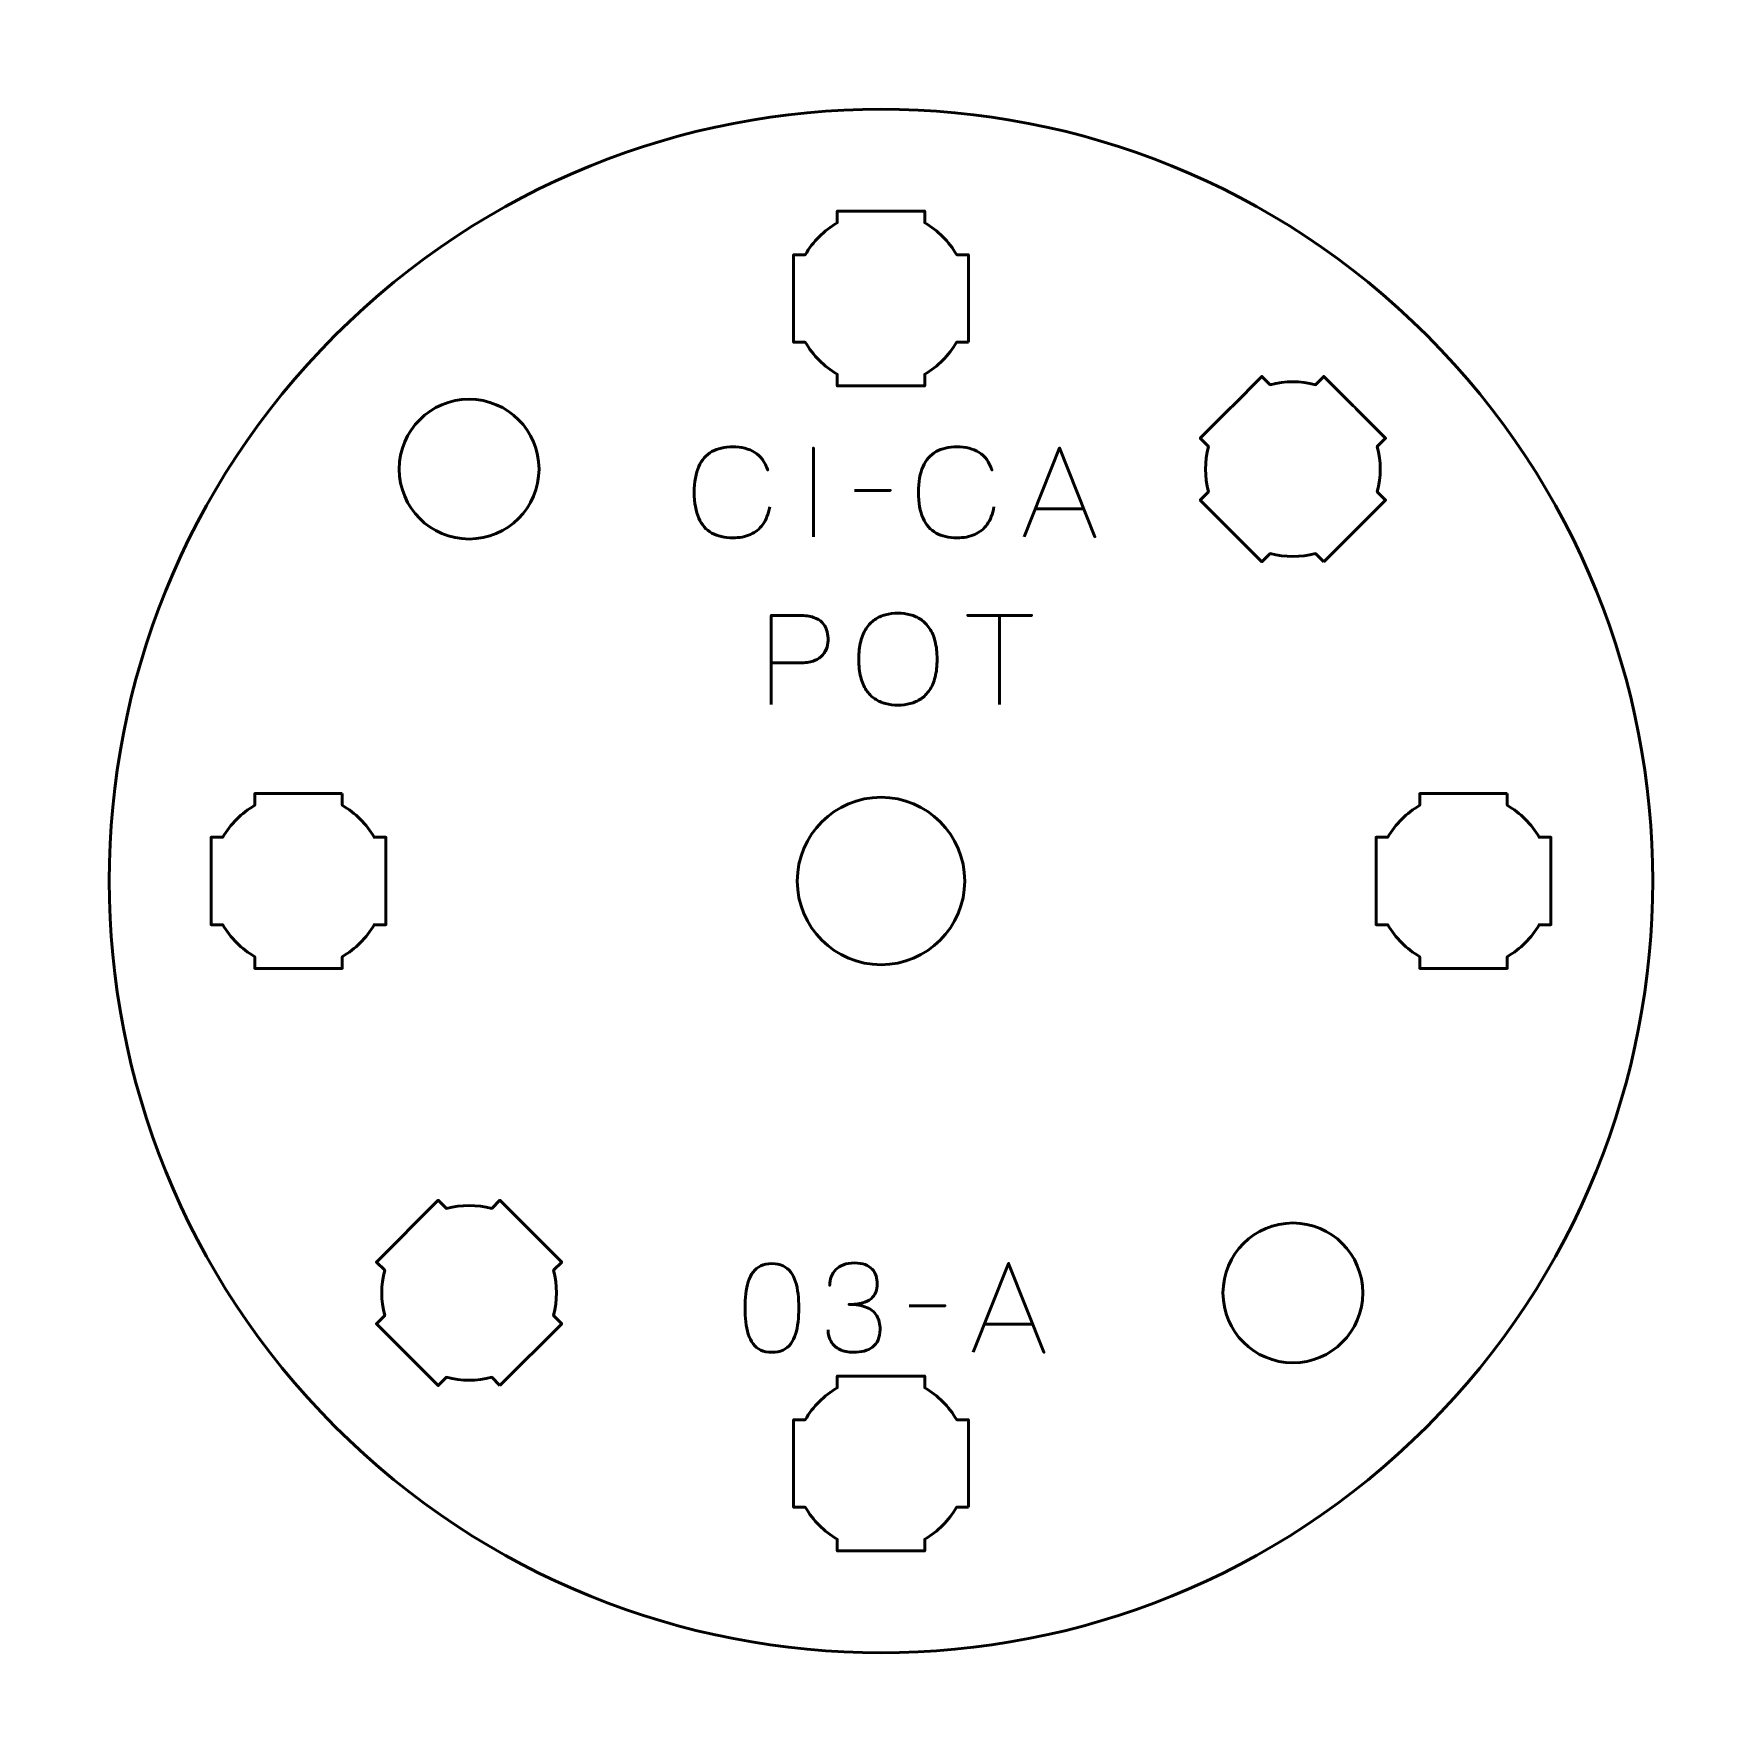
# Model space of a CAD drawing. Header units: centimetres. Extents: x -20.2 to 16.4, y -19.5 to -10.2.
# Drawn here: x 4.59 to 10.41, y -17.76 to -11.94 of the extents above; entities that cross this region are included whole.
import ezdxf

# ---------------------------------------------------------------- set-up
doc = ezdxf.new("R2010")
doc.units = ezdxf.units.CM
doc.header["$MEASUREMENT"] = 0
doc.layers.add('Layer 1', color=7, linetype='Continuous')

msp = doc.modelspace()

# ---------------------------------------------------------------- linework, layer by layer
at = {"layer": 'Layer 1', "lineweight": 53}
for points, knots in [([(5.62615, -16.72382), (4.59145, -15.68912), (4.59145, -14.01088), (5.62618, -12.97615), (5.62618, -12.97615), (6.66088, -11.94145), (8.33912, -11.94145), (9.37382, -12.97615), (9.37382, -12.97615), (10.40854, -14.01088), (10.40854, -15.68912), (9.37384, -16.72382), (9.37384, -16.72382), (8.33912, -17.75855), (6.66088, -17.75855), (5.62615, -16.72382)], [0, 0, 0, 0, 0.25, 0.25, 0.25, 0.25, 0.5, 0.5, 0.5, 0.5, 0.75, 0.75, 0.75, 0.75, 1, 1, 1, 1]), ([(7.79996, -13.00004), (7.79996, -13.00004), (7.75976, -13.00004), (7.75976, -13.00004), (7.75976, -13.00004), (7.73343, -13.04556), (7.69547, -13.08349), (7.64996, -13.10982), (7.64996, -13.10982), (7.64996, -13.10982), (7.64996, -13.15004), (7.64996, -13.15004), (7.64996, -13.15004), (7.64996, -13.15004), (7.34996, -13.15004), (7.34996, -13.15004), (7.34996, -13.15004), (7.34996, -13.15004), (7.34996, -13.10985), (7.34996, -13.10985), (7.34996, -13.10985), (7.30443, -13.08352), (7.26644, -13.04557), (7.24008, -13.00004), (7.24008, -13.00004), (7.24008, -13.00004), (7.19996, -13.00004), (7.19996, -13.00004), (7.19996, -13.00004), (7.19996, -13.00004), (7.19996, -12.85462), (7.19996, -12.85462), (7.19996, -12.85462), (7.19996, -12.85462), (7.1999, -12.84997), (7.1999, -12.84997), (7.1999, -12.84997), (7.1999, -12.84997), (7.19996, -12.84533), (7.19996, -12.84533), (7.19996, -12.84533), (7.19996, -12.84533), (7.19996, -12.70004), (7.19996, -12.70004), (7.19996, -12.70004), (7.19996, -12.70004), (7.24003, -12.70004), (7.24003, -12.70004), (7.24003, -12.70004), (7.26638, -12.65447), (7.30438, -12.61646), (7.34996, -12.5901), (7.34996, -12.5901), (7.34996, -12.5901), (7.34996, -12.55004), (7.34996, -12.55004), (7.34996, -12.55004), (7.34996, -12.55004), (7.49324, -12.55004), (7.49324, -12.55004), (7.49324, -12.55004), (7.49324, -12.55004), (7.49991, -12.54996), (7.49991, -12.54996), (7.49991, -12.54996), (7.49991, -12.54996), (7.50659, -12.55004), (7.50659, -12.55004), (7.50659, -12.55004), (7.50659, -12.55004), (7.64996, -12.55004), (7.64996, -12.55004), (7.64996, -12.55004), (7.64996, -12.55004), (7.64996, -12.59014), (7.64996, -12.59014), (7.64996, -12.59014), (7.6955, -12.6165), (7.73348, -12.65449), (7.75981, -12.70004), (7.75981, -12.70004), (7.75981, -12.70004), (7.79996, -12.70004), (7.79996, -12.70004), (7.79996, -12.70004), (7.79996, -12.70004), (7.79996, -13.00004), (7.79996, -13.00004)], [0, 0, 0, 0, 0.0454545, 0.0454545, 0.0454545, 0.0454545, 0.0909091, 0.0909091, 0.0909091, 0.0909091, 0.1363636, 0.1363636, 0.1363636, 0.1363636, 0.1818182, 0.1818182, 0.1818182, 0.1818182, 0.2272727, 0.2272727, 0.2272727, 0.2272727, 0.2727273, 0.2727273, 0.2727273, 0.2727273, 0.3181818, 0.3181818, 0.3181818, 0.3181818, 0.3636364, 0.3636364, 0.3636364, 0.3636364, 0.4090909, 0.4090909, 0.4090909, 0.4090909, 0.4545455, 0.4545455, 0.4545455, 0.4545455, 0.5, 0.5, 0.5, 0.5, 0.5454545, 0.5454545, 0.5454545, 0.5454545, 0.5909091, 0.5909091, 0.5909091, 0.5909091, 0.6363636, 0.6363636, 0.6363636, 0.6363636, 0.6818182, 0.6818182, 0.6818182, 0.6818182, 0.7272727, 0.7272727, 0.7272727, 0.7272727, 0.7727273, 0.7727273, 0.7727273, 0.7727273, 0.8181818, 0.8181818, 0.8181818, 0.8181818, 0.8636364, 0.8636364, 0.8636364, 0.8636364, 0.9090909, 0.9090909, 0.9090909, 0.9090909, 0.9545455, 0.9545455, 0.9545455, 0.9545455, 1, 1, 1, 1]), ([(9.02024, -13.75403), (9.02024, -13.75403), (8.99181, -13.7256), (8.99181, -13.7256), (8.99181, -13.7256), (8.94101, -13.73917), (8.88734, -13.73915), (8.83654, -13.72559), (8.83654, -13.72559), (8.83654, -13.72559), (8.80811, -13.75403), (8.80811, -13.75403), (8.80811, -13.75403), (8.80811, -13.75403), (8.59597, -13.54189), (8.59597, -13.54189), (8.59597, -13.54189), (8.59597, -13.54189), (8.62439, -13.51348), (8.62439, -13.51348), (8.62439, -13.51348), (8.61082, -13.46266), (8.61079, -13.40897), (8.62434, -13.35813), (8.62434, -13.35813), (8.62434, -13.35813), (8.59597, -13.32976), (8.59597, -13.32976), (8.59597, -13.32976), (8.59597, -13.32976), (8.6988, -13.22694), (8.6988, -13.22694), (8.6988, -13.22694), (8.6988, -13.22694), (8.70205, -13.2236), (8.70205, -13.2236), (8.70205, -13.2236), (8.70205, -13.2236), (8.70537, -13.22037), (8.70537, -13.22037), (8.70537, -13.22037), (8.70537, -13.22037), (8.80811, -13.11763), (8.80811, -13.11763), (8.80811, -13.11763), (8.80811, -13.11763), (8.83644, -13.14596), (8.83644, -13.14596), (8.83644, -13.14596), (8.88729, -13.13237), (8.94104, -13.13237), (8.99191, -13.14596), (8.99191, -13.14596), (8.99191, -13.14596), (9.02024, -13.11763), (9.02024, -13.11763), (9.02024, -13.11763), (9.02024, -13.11763), (9.12155, -13.21895), (9.12155, -13.21895), (9.12155, -13.21895), (9.12155, -13.21895), (9.12632, -13.2236), (9.12632, -13.2236), (9.12632, -13.2236), (9.12632, -13.2236), (9.13099, -13.22838), (9.13099, -13.22838), (9.13099, -13.22838), (9.13099, -13.22838), (9.23237, -13.32976), (9.23237, -13.32976), (9.23237, -13.32976), (9.23237, -13.32976), (9.20401, -13.35812), (9.20401, -13.35812), (9.20401, -13.35812), (9.21758, -13.40896), (9.21757, -13.46268), (9.20398, -13.5135), (9.20398, -13.5135), (9.20398, -13.5135), (9.23237, -13.54189), (9.23237, -13.54189), (9.23237, -13.54189), (9.23237, -13.54189), (9.02024, -13.75403), (9.02024, -13.75403)], [0, 0, 0, 0, 0.0454545, 0.0454545, 0.0454545, 0.0454545, 0.0909091, 0.0909091, 0.0909091, 0.0909091, 0.1363636, 0.1363636, 0.1363636, 0.1363636, 0.1818182, 0.1818182, 0.1818182, 0.1818182, 0.2272727, 0.2272727, 0.2272727, 0.2272727, 0.2727273, 0.2727273, 0.2727273, 0.2727273, 0.3181818, 0.3181818, 0.3181818, 0.3181818, 0.3636364, 0.3636364, 0.3636364, 0.3636364, 0.4090909, 0.4090909, 0.4090909, 0.4090909, 0.4545455, 0.4545455, 0.4545455, 0.4545455, 0.5, 0.5, 0.5, 0.5, 0.5454545, 0.5454545, 0.5454545, 0.5454545, 0.5909091, 0.5909091, 0.5909091, 0.5909091, 0.6363636, 0.6363636, 0.6363636, 0.6363636, 0.6818182, 0.6818182, 0.6818182, 0.6818182, 0.7272727, 0.7272727, 0.7272727, 0.7272727, 0.7727273, 0.7727273, 0.7727273, 0.7727273, 0.8181818, 0.8181818, 0.8181818, 0.8181818, 0.8636364, 0.8636364, 0.8636364, 0.8636364, 0.9090909, 0.9090909, 0.9090909, 0.9090909, 0.9545455, 0.9545455, 0.9545455, 0.9545455, 1, 1, 1, 1]), ([(5.84577, -13.4358), (5.84577, -13.30328), (5.95324, -13.1958), (6.08577, -13.1958), (6.08577, -13.1958), (6.21829, -13.1958), (6.32577, -13.30328), (6.32577, -13.4358), (6.32577, -13.4358), (6.32577, -13.56833), (6.21829, -13.67581), (6.08577, -13.67581), (6.08577, -13.67581), (5.95324, -13.67581), (5.84577, -13.56833), (5.84577, -13.4358)], [0, 0, 0, 0, 0.25, 0.25, 0.25, 0.25, 0.5, 0.5, 0.5, 0.5, 0.75, 0.75, 0.75, 0.75, 1, 1, 1, 1]), ([(5.64997, -14.54997), (5.64997, -14.54997), (5.64997, -14.59017), (5.64997, -14.59017), (5.64997, -14.59017), (5.69549, -14.6165), (5.73342, -14.65446), (5.75975, -14.69997), (5.75975, -14.69997), (5.75975, -14.69997), (5.79997, -14.69997), (5.79997, -14.69997), (5.79997, -14.69997), (5.79997, -14.69997), (5.79997, -14.99997), (5.79997, -14.99997), (5.79997, -14.99997), (5.79997, -14.99997), (5.75978, -14.99997), (5.75978, -14.99997), (5.75978, -14.99997), (5.73345, -15.0455), (5.6955, -15.08349), (5.64997, -15.10985), (5.64997, -15.10985), (5.64997, -15.10985), (5.64997, -15.14997), (5.64997, -15.14997), (5.64997, -15.14997), (5.64997, -15.14997), (5.50455, -15.14997), (5.50455, -15.14997), (5.50455, -15.14997), (5.50455, -15.14997), (5.4999, -15.15003), (5.4999, -15.15003), (5.4999, -15.15003), (5.4999, -15.15003), (5.49526, -15.14997), (5.49526, -15.14997), (5.49526, -15.14997), (5.49526, -15.14997), (5.34997, -15.14997), (5.34997, -15.14997), (5.34997, -15.14997), (5.34997, -15.14997), (5.34997, -15.1099), (5.34997, -15.1099), (5.34997, -15.1099), (5.3044, -15.08355), (5.26639, -15.04555), (5.24003, -14.99997), (5.24003, -14.99997), (5.24003, -14.99997), (5.19997, -14.99997), (5.19997, -14.99997), (5.19997, -14.99997), (5.19997, -14.99997), (5.19997, -14.85669), (5.19997, -14.85669), (5.19997, -14.85669), (5.19997, -14.85669), (5.19989, -14.85002), (5.19989, -14.85002), (5.19989, -14.85002), (5.19989, -14.85002), (5.19997, -14.84334), (5.19997, -14.84334), (5.19997, -14.84334), (5.19997, -14.84334), (5.19997, -14.69997), (5.19997, -14.69997), (5.19997, -14.69997), (5.19997, -14.69997), (5.24007, -14.69997), (5.24007, -14.69997), (5.24007, -14.69997), (5.26643, -14.65443), (5.30442, -14.61645), (5.34997, -14.59012), (5.34997, -14.59012), (5.34997, -14.59012), (5.34997, -14.54997), (5.34997, -14.54997), (5.34997, -14.54997), (5.34997, -14.54997), (5.64997, -14.54997), (5.64997, -14.54997)], [0, 0, 0, 0, 0.0454545, 0.0454545, 0.0454545, 0.0454545, 0.0909091, 0.0909091, 0.0909091, 0.0909091, 0.1363636, 0.1363636, 0.1363636, 0.1363636, 0.1818182, 0.1818182, 0.1818182, 0.1818182, 0.2272727, 0.2272727, 0.2272727, 0.2272727, 0.2727273, 0.2727273, 0.2727273, 0.2727273, 0.3181818, 0.3181818, 0.3181818, 0.3181818, 0.3636364, 0.3636364, 0.3636364, 0.3636364, 0.4090909, 0.4090909, 0.4090909, 0.4090909, 0.4545455, 0.4545455, 0.4545455, 0.4545455, 0.5, 0.5, 0.5, 0.5, 0.5454545, 0.5454545, 0.5454545, 0.5454545, 0.5909091, 0.5909091, 0.5909091, 0.5909091, 0.6363636, 0.6363636, 0.6363636, 0.6363636, 0.6818182, 0.6818182, 0.6818182, 0.6818182, 0.7272727, 0.7272727, 0.7272727, 0.7272727, 0.7727273, 0.7727273, 0.7727273, 0.7727273, 0.8181818, 0.8181818, 0.8181818, 0.8181818, 0.8636364, 0.8636364, 0.8636364, 0.8636364, 0.9090909, 0.9090909, 0.9090909, 0.9090909, 0.9545455, 0.9545455, 0.9545455, 0.9545455, 1, 1, 1, 1]), ([(7.2125, -14.85002), (7.2125, -14.69127), (7.34124, -14.56253), (7.5, -14.56253), (7.5, -14.56253), (7.65875, -14.56253), (7.7875, -14.69127), (7.7875, -14.85002), (7.7875, -14.85002), (7.7875, -15.00878), (7.65875, -15.13752), (7.5, -15.13752), (7.5, -15.13752), (7.34124, -15.13752), (7.2125, -15.00878), (7.2125, -14.85002)], [0, 0, 0, 0, 0.25, 0.25, 0.25, 0.25, 0.5, 0.5, 0.5, 0.5, 0.75, 0.75, 0.75, 0.75, 1, 1, 1, 1]), ([(9.64997, -14.54997), (9.64997, -14.54997), (9.64997, -14.59017), (9.64997, -14.59017), (9.64997, -14.59017), (9.69549, -14.6165), (9.73342, -14.65446), (9.75975, -14.69997), (9.75975, -14.69997), (9.75975, -14.69997), (9.79997, -14.69997), (9.79997, -14.69997), (9.79997, -14.69997), (9.79997, -14.69997), (9.79997, -14.99997), (9.79997, -14.99997), (9.79997, -14.99997), (9.79997, -14.99997), (9.75978, -14.99997), (9.75978, -14.99997), (9.75978, -14.99997), (9.73345, -15.0455), (9.6955, -15.08349), (9.64997, -15.10985), (9.64997, -15.10985), (9.64997, -15.10985), (9.64997, -15.14997), (9.64997, -15.14997), (9.64997, -15.14997), (9.64997, -15.14997), (9.50455, -15.14997), (9.50455, -15.14997), (9.50455, -15.14997), (9.50455, -15.14997), (9.4999, -15.15003), (9.4999, -15.15003), (9.4999, -15.15003), (9.4999, -15.15003), (9.49526, -15.14997), (9.49526, -15.14997), (9.49526, -15.14997), (9.49526, -15.14997), (9.34997, -15.14997), (9.34997, -15.14997), (9.34997, -15.14997), (9.34997, -15.14997), (9.34997, -15.1099), (9.34997, -15.1099), (9.34997, -15.1099), (9.3044, -15.08355), (9.26639, -15.04555), (9.24003, -14.99997), (9.24003, -14.99997), (9.24003, -14.99997), (9.19997, -14.99997), (9.19997, -14.99997), (9.19997, -14.99997), (9.19997, -14.99997), (9.19997, -14.85669), (9.19997, -14.85669), (9.19997, -14.85669), (9.19997, -14.85669), (9.19989, -14.85002), (9.19989, -14.85002), (9.19989, -14.85002), (9.19989, -14.85002), (9.19997, -14.84334), (9.19997, -14.84334), (9.19997, -14.84334), (9.19997, -14.84334), (9.19997, -14.69997), (9.19997, -14.69997), (9.19997, -14.69997), (9.19997, -14.69997), (9.24007, -14.69997), (9.24007, -14.69997), (9.24007, -14.69997), (9.26643, -14.65443), (9.30442, -14.61645), (9.34997, -14.59012), (9.34997, -14.59012), (9.34997, -14.59012), (9.34997, -14.54997), (9.34997, -14.54997), (9.34997, -14.54997), (9.34997, -14.54997), (9.64997, -14.54997), (9.64997, -14.54997)], [0, 0, 0, 0, 0.0454545, 0.0454545, 0.0454545, 0.0454545, 0.0909091, 0.0909091, 0.0909091, 0.0909091, 0.1363636, 0.1363636, 0.1363636, 0.1363636, 0.1818182, 0.1818182, 0.1818182, 0.1818182, 0.2272727, 0.2272727, 0.2272727, 0.2272727, 0.2727273, 0.2727273, 0.2727273, 0.2727273, 0.3181818, 0.3181818, 0.3181818, 0.3181818, 0.3636364, 0.3636364, 0.3636364, 0.3636364, 0.4090909, 0.4090909, 0.4090909, 0.4090909, 0.4545455, 0.4545455, 0.4545455, 0.4545455, 0.5, 0.5, 0.5, 0.5, 0.5454545, 0.5454545, 0.5454545, 0.5454545, 0.5909091, 0.5909091, 0.5909091, 0.5909091, 0.6363636, 0.6363636, 0.6363636, 0.6363636, 0.6818182, 0.6818182, 0.6818182, 0.6818182, 0.7272727, 0.7272727, 0.7272727, 0.7272727, 0.7727273, 0.7727273, 0.7727273, 0.7727273, 0.8181818, 0.8181818, 0.8181818, 0.8181818, 0.8636364, 0.8636364, 0.8636364, 0.8636364, 0.9090909, 0.9090909, 0.9090909, 0.9090909, 0.9545455, 0.9545455, 0.9545455, 0.9545455, 1, 1, 1, 1]), ([(6.19181, -16.58245), (6.19181, -16.58245), (6.16338, -16.55403), (6.16338, -16.55403), (6.16338, -16.55403), (6.11258, -16.5676), (6.05892, -16.56758), (6.00812, -16.55401), (6.00812, -16.55401), (6.00812, -16.55401), (5.97968, -16.58245), (5.97968, -16.58245), (5.97968, -16.58245), (5.97968, -16.58245), (5.76755, -16.37032), (5.76755, -16.37032), (5.76755, -16.37032), (5.76755, -16.37032), (5.79596, -16.3419), (5.79596, -16.3419), (5.79596, -16.3419), (5.78239, -16.29109), (5.78236, -16.23739), (5.79592, -16.18656), (5.79592, -16.18656), (5.79592, -16.18656), (5.76755, -16.15819), (5.76755, -16.15819), (5.76755, -16.15819), (5.76755, -16.15819), (5.87037, -16.05536), (5.87037, -16.05536), (5.87037, -16.05536), (5.87037, -16.05536), (5.87362, -16.05203), (5.87362, -16.05203), (5.87362, -16.05203), (5.87362, -16.05203), (5.87694, -16.04879), (5.87694, -16.04879), (5.87694, -16.04879), (5.87694, -16.04879), (5.97968, -15.94606), (5.97968, -15.94606), (5.97968, -15.94606), (5.97968, -15.94606), (6.00801, -15.97439), (6.00801, -15.97439), (6.00801, -15.97439), (6.05887, -15.9608), (6.11261, -15.96079), (6.16348, -15.97438), (6.16348, -15.97438), (6.16348, -15.97438), (6.19181, -15.94606), (6.19181, -15.94606), (6.19181, -15.94606), (6.19181, -15.94606), (6.29312, -16.04737), (6.29312, -16.04737), (6.29312, -16.04737), (6.29312, -16.04737), (6.2979, -16.05203), (6.2979, -16.05203), (6.2979, -16.05203), (6.2979, -16.05203), (6.30256, -16.05681), (6.30256, -16.05681), (6.30256, -16.05681), (6.30256, -16.05681), (6.40394, -16.15819), (6.40394, -16.15819), (6.40394, -16.15819), (6.40394, -16.15819), (6.37559, -16.18654), (6.37559, -16.18654), (6.37559, -16.18654), (6.38915, -16.23739), (6.38914, -16.2911), (6.37555, -16.34193), (6.37555, -16.34193), (6.37555, -16.34193), (6.40394, -16.37032), (6.40394, -16.37032), (6.40394, -16.37032), (6.40394, -16.37032), (6.19181, -16.58245), (6.19181, -16.58245)], [0, 0, 0, 0, 0.0454545, 0.0454545, 0.0454545, 0.0454545, 0.0909091, 0.0909091, 0.0909091, 0.0909091, 0.1363636, 0.1363636, 0.1363636, 0.1363636, 0.1818182, 0.1818182, 0.1818182, 0.1818182, 0.2272727, 0.2272727, 0.2272727, 0.2272727, 0.2727273, 0.2727273, 0.2727273, 0.2727273, 0.3181818, 0.3181818, 0.3181818, 0.3181818, 0.3636364, 0.3636364, 0.3636364, 0.3636364, 0.4090909, 0.4090909, 0.4090909, 0.4090909, 0.4545455, 0.4545455, 0.4545455, 0.4545455, 0.5, 0.5, 0.5, 0.5, 0.5454545, 0.5454545, 0.5454545, 0.5454545, 0.5909091, 0.5909091, 0.5909091, 0.5909091, 0.6363636, 0.6363636, 0.6363636, 0.6363636, 0.6818182, 0.6818182, 0.6818182, 0.6818182, 0.7272727, 0.7272727, 0.7272727, 0.7272727, 0.7727273, 0.7727273, 0.7727273, 0.7727273, 0.8181818, 0.8181818, 0.8181818, 0.8181818, 0.8636364, 0.8636364, 0.8636364, 0.8636364, 0.9090909, 0.9090909, 0.9090909, 0.9090909, 0.9545455, 0.9545455, 0.9545455, 0.9545455, 1, 1, 1, 1]), ([(8.67419, -16.26423), (8.67419, -16.13171), (8.78167, -16.02423), (8.91419, -16.02423), (8.91419, -16.02423), (9.04672, -16.02423), (9.15419, -16.13171), (9.15419, -16.26423), (9.15419, -16.26423), (9.15419, -16.39676), (9.04672, -16.50423), (8.91419, -16.50423), (8.91419, -16.50423), (8.78167, -16.50423), (8.67419, -16.39676), (8.67419, -16.26423)], [0, 0, 0, 0, 0.25, 0.25, 0.25, 0.25, 0.5, 0.5, 0.5, 0.5, 0.75, 0.75, 0.75, 0.75, 1, 1, 1, 1]), ([(7.79996, -17.00004), (7.79996, -17.00004), (7.75976, -17.00004), (7.75976, -17.00004), (7.75976, -17.00004), (7.73343, -17.04556), (7.69547, -17.08349), (7.64996, -17.10982), (7.64996, -17.10982), (7.64996, -17.10982), (7.64996, -17.15004), (7.64996, -17.15004), (7.64996, -17.15004), (7.64996, -17.15004), (7.34996, -17.15004), (7.34996, -17.15004), (7.34996, -17.15004), (7.34996, -17.15004), (7.34996, -17.10985), (7.34996, -17.10985), (7.34996, -17.10985), (7.30443, -17.08352), (7.26644, -17.04557), (7.24008, -17.00004), (7.24008, -17.00004), (7.24008, -17.00004), (7.19996, -17.00004), (7.19996, -17.00004), (7.19996, -17.00004), (7.19996, -17.00004), (7.19996, -16.85462), (7.19996, -16.85462), (7.19996, -16.85462), (7.19996, -16.85462), (7.1999, -16.84997), (7.1999, -16.84997), (7.1999, -16.84997), (7.1999, -16.84997), (7.19996, -16.84533), (7.19996, -16.84533), (7.19996, -16.84533), (7.19996, -16.84533), (7.19996, -16.70004), (7.19996, -16.70004), (7.19996, -16.70004), (7.19996, -16.70004), (7.24003, -16.70004), (7.24003, -16.70004), (7.24003, -16.70004), (7.26638, -16.65447), (7.30438, -16.61646), (7.34996, -16.5901), (7.34996, -16.5901), (7.34996, -16.5901), (7.34996, -16.55004), (7.34996, -16.55004), (7.34996, -16.55004), (7.34996, -16.55004), (7.49324, -16.55004), (7.49324, -16.55004), (7.49324, -16.55004), (7.49324, -16.55004), (7.49991, -16.54996), (7.49991, -16.54996), (7.49991, -16.54996), (7.49991, -16.54996), (7.50659, -16.55004), (7.50659, -16.55004), (7.50659, -16.55004), (7.50659, -16.55004), (7.64996, -16.55004), (7.64996, -16.55004), (7.64996, -16.55004), (7.64996, -16.55004), (7.64996, -16.59014), (7.64996, -16.59014), (7.64996, -16.59014), (7.6955, -16.6165), (7.73348, -16.65449), (7.75981, -16.70004), (7.75981, -16.70004), (7.75981, -16.70004), (7.79996, -16.70004), (7.79996, -16.70004), (7.79996, -16.70004), (7.79996, -16.70004), (7.79996, -17.00004), (7.79996, -17.00004)], [0, 0, 0, 0, 0.0454545, 0.0454545, 0.0454545, 0.0454545, 0.0909091, 0.0909091, 0.0909091, 0.0909091, 0.1363636, 0.1363636, 0.1363636, 0.1363636, 0.1818182, 0.1818182, 0.1818182, 0.1818182, 0.2272727, 0.2272727, 0.2272727, 0.2272727, 0.2727273, 0.2727273, 0.2727273, 0.2727273, 0.3181818, 0.3181818, 0.3181818, 0.3181818, 0.3636364, 0.3636364, 0.3636364, 0.3636364, 0.4090909, 0.4090909, 0.4090909, 0.4090909, 0.4545455, 0.4545455, 0.4545455, 0.4545455, 0.5, 0.5, 0.5, 0.5, 0.5454545, 0.5454545, 0.5454545, 0.5454545, 0.5909091, 0.5909091, 0.5909091, 0.5909091, 0.6363636, 0.6363636, 0.6363636, 0.6363636, 0.6818182, 0.6818182, 0.6818182, 0.6818182, 0.7272727, 0.7272727, 0.7272727, 0.7272727, 0.7727273, 0.7727273, 0.7727273, 0.7727273, 0.8181818, 0.8181818, 0.8181818, 0.8181818, 0.8636364, 0.8636364, 0.8636364, 0.8636364, 0.9090909, 0.9090909, 0.9090909, 0.9090909, 0.9545455, 0.9545455, 0.9545455, 0.9545455, 1, 1, 1, 1])]:
    msp.add_open_spline(points, degree=3, knots=knots, dxfattribs=at)
at = {"layer": 'Layer 1', "color": 5, "lineweight": 53}
for points, knots in [([(7.11784, -13.56586), (7.11332, -13.59006), (7.10542, -13.61003), (7.09434, -13.62569), (7.09434, -13.62569), (7.0832, -13.64129), (7.06894, -13.65286), (7.05159, -13.66041), (7.05159, -13.66041), (7.0343, -13.66796), (7.01398, -13.67177), (6.99084, -13.6717), (6.99084, -13.6717), (6.96269, -13.67177), (6.93877, -13.66633), (6.91915, -13.65526), (6.91915, -13.65526), (6.89954, -13.64425), (6.88458, -13.62725), (6.87428, -13.60418), (6.87428, -13.60418), (6.86398, -13.5811), (6.85883, -13.55154), (6.85876, -13.51549), (6.85876, -13.51549), (6.85883, -13.47958), (6.86398, -13.45008), (6.87428, -13.42701), (6.87428, -13.42701), (6.88458, -13.40394), (6.89954, -13.38687), (6.91915, -13.37579), (6.91915, -13.37579), (6.93877, -13.36471), (6.96269, -13.35921), (6.99084, -13.35928), (6.99084, -13.35928), (7.02097, -13.35921), (7.04622, -13.36563), (7.06654, -13.37854), (7.06654, -13.37854), (7.08679, -13.39145), (7.10168, -13.41142), (7.11106, -13.43844), (7.11106, -13.43844), (7.10168, -13.41142), (7.08679, -13.39145), (7.06654, -13.37854), (7.06654, -13.37854), (7.04622, -13.36563), (7.02097, -13.35921), (6.99084, -13.35928), (6.99084, -13.35928), (6.96269, -13.35921), (6.93877, -13.36471), (6.91915, -13.37579), (6.91915, -13.37579), (6.89954, -13.38687), (6.88458, -13.40394), (6.87428, -13.42701), (6.87428, -13.42701), (6.86398, -13.45008), (6.85883, -13.47958), (6.85876, -13.51549), (6.85876, -13.51549), (6.85883, -13.55154), (6.86398, -13.5811), (6.87428, -13.60418), (6.87428, -13.60418), (6.88458, -13.62725), (6.89954, -13.64425), (6.91915, -13.65526), (6.91915, -13.65526), (6.93877, -13.66633), (6.96269, -13.67177), (6.99084, -13.6717), (6.99084, -13.6717), (7.01398, -13.67177), (7.0343, -13.66796), (7.05159, -13.66041), (7.05159, -13.66041), (7.06894, -13.65286), (7.0832, -13.64129), (7.09434, -13.62569), (7.09434, -13.62569), (7.10542, -13.61003), (7.11332, -13.59006), (7.11784, -13.56586)], [0, 0, 0, 0, 0.0454545, 0.0454545, 0.0454545, 0.0454545, 0.0909091, 0.0909091, 0.0909091, 0.0909091, 0.1363636, 0.1363636, 0.1363636, 0.1363636, 0.1818182, 0.1818182, 0.1818182, 0.1818182, 0.2272727, 0.2272727, 0.2272727, 0.2272727, 0.2727273, 0.2727273, 0.2727273, 0.2727273, 0.3181818, 0.3181818, 0.3181818, 0.3181818, 0.3636364, 0.3636364, 0.3636364, 0.3636364, 0.4090909, 0.4090909, 0.4090909, 0.4090909, 0.4545455, 0.4545455, 0.4545455, 0.4545455, 0.5, 0.5, 0.5, 0.5, 0.5454545, 0.5454545, 0.5454545, 0.5454545, 0.5909091, 0.5909091, 0.5909091, 0.5909091, 0.6363636, 0.6363636, 0.6363636, 0.6363636, 0.6818182, 0.6818182, 0.6818182, 0.6818182, 0.7272727, 0.7272727, 0.7272727, 0.7272727, 0.7727273, 0.7727273, 0.7727273, 0.7727273, 0.8181818, 0.8181818, 0.8181818, 0.8181818, 0.8636364, 0.8636364, 0.8636364, 0.8636364, 0.9090909, 0.9090909, 0.9090909, 0.9090909, 0.9545455, 0.9545455, 0.9545455, 0.9545455, 1, 1, 1, 1]), ([(7.2677, -13.66831), (7.2677, -13.66831), (7.2677, -13.36309), (7.2677, -13.36309), (7.2677, -13.36309), (7.2677, -13.36309), (7.2677, -13.66831), (7.2677, -13.66831)], [0, 0, 0, 0, 0.5, 0.5, 0.5, 0.5, 1, 1, 1, 1]), ([(7.88788, -13.56586), (7.88336, -13.59006), (7.87546, -13.61003), (7.86438, -13.62569), (7.86438, -13.62569), (7.85324, -13.64129), (7.83898, -13.65286), (7.82163, -13.66041), (7.82163, -13.66041), (7.80434, -13.66796), (7.78402, -13.67177), (7.76088, -13.6717), (7.76088, -13.6717), (7.73273, -13.67177), (7.70881, -13.66633), (7.68919, -13.65526), (7.68919, -13.65526), (7.66958, -13.64425), (7.65462, -13.62725), (7.64432, -13.60418), (7.64432, -13.60418), (7.63402, -13.5811), (7.62887, -13.55154), (7.6288, -13.51549), (7.6288, -13.51549), (7.62887, -13.47958), (7.63402, -13.45008), (7.64432, -13.42701), (7.64432, -13.42701), (7.65462, -13.40394), (7.66958, -13.38687), (7.68919, -13.37579), (7.68919, -13.37579), (7.70881, -13.36471), (7.73273, -13.35921), (7.76088, -13.35928), (7.76088, -13.35928), (7.79101, -13.35921), (7.81626, -13.36563), (7.83658, -13.37854), (7.83658, -13.37854), (7.85683, -13.39145), (7.87172, -13.41142), (7.8811, -13.43844), (7.8811, -13.43844), (7.87172, -13.41142), (7.85683, -13.39145), (7.83658, -13.37854), (7.83658, -13.37854), (7.81626, -13.36563), (7.79101, -13.35921), (7.76088, -13.35928), (7.76088, -13.35928), (7.73273, -13.35921), (7.70881, -13.36471), (7.68919, -13.37579), (7.68919, -13.37579), (7.66958, -13.38687), (7.65462, -13.40394), (7.64432, -13.42701), (7.64432, -13.42701), (7.63402, -13.45008), (7.62887, -13.47958), (7.6288, -13.51549), (7.6288, -13.51549), (7.62887, -13.55154), (7.63402, -13.5811), (7.64432, -13.60418), (7.64432, -13.60418), (7.65462, -13.62725), (7.66958, -13.64425), (7.68919, -13.65526), (7.68919, -13.65526), (7.70881, -13.66633), (7.73273, -13.67177), (7.76088, -13.6717), (7.76088, -13.6717), (7.78402, -13.67177), (7.80434, -13.66796), (7.82163, -13.66041), (7.82163, -13.66041), (7.83898, -13.65286), (7.85324, -13.64129), (7.86438, -13.62569), (7.86438, -13.62569), (7.87546, -13.61003), (7.88336, -13.59006), (7.88788, -13.56586)], [0, 0, 0, 0, 0.0454545, 0.0454545, 0.0454545, 0.0454545, 0.0909091, 0.0909091, 0.0909091, 0.0909091, 0.1363636, 0.1363636, 0.1363636, 0.1363636, 0.1818182, 0.1818182, 0.1818182, 0.1818182, 0.2272727, 0.2272727, 0.2272727, 0.2272727, 0.2727273, 0.2727273, 0.2727273, 0.2727273, 0.3181818, 0.3181818, 0.3181818, 0.3181818, 0.3636364, 0.3636364, 0.3636364, 0.3636364, 0.4090909, 0.4090909, 0.4090909, 0.4090909, 0.4545455, 0.4545455, 0.4545455, 0.4545455, 0.5, 0.5, 0.5, 0.5, 0.5454545, 0.5454545, 0.5454545, 0.5454545, 0.5909091, 0.5909091, 0.5909091, 0.5909091, 0.6363636, 0.6363636, 0.6363636, 0.6363636, 0.6818182, 0.6818182, 0.6818182, 0.6818182, 0.7272727, 0.7272727, 0.7272727, 0.7272727, 0.7727273, 0.7727273, 0.7727273, 0.7727273, 0.8181818, 0.8181818, 0.8181818, 0.8181818, 0.8636364, 0.8636364, 0.8636364, 0.8636364, 0.9090909, 0.9090909, 0.9090909, 0.9090909, 0.9545455, 0.9545455, 0.9545455, 0.9545455, 1, 1, 1, 1]), ([(7.99202, -13.66831), (7.99202, -13.66831), (8.11309, -13.36309), (8.11309, -13.36309), (8.11309, -13.36309), (8.11309, -13.36309), (8.23459, -13.66831), (8.23459, -13.66831), (8.23459, -13.66831), (8.23459, -13.66831), (8.11309, -13.36309), (8.11309, -13.36309), (8.11309, -13.36309), (8.11309, -13.36309), (7.99202, -13.66831), (7.99202, -13.66831)], [0, 0, 0, 0, 0.25, 0.25, 0.25, 0.25, 0.5, 0.5, 0.5, 0.5, 0.75, 0.75, 0.75, 0.75, 1, 1, 1, 1]), ([(7.40867, -13.50871), (7.40867, -13.50871), (7.53186, -13.50871), (7.53186, -13.50871), (7.53186, -13.50871), (7.53186, -13.50871), (7.40867, -13.50871), (7.40867, -13.50871)], [0, 0, 0, 0, 0.5, 0.5, 0.5, 0.5, 1, 1, 1, 1]), ([(8.03012, -13.57221), (8.03012, -13.57221), (8.19606, -13.57221), (8.19606, -13.57221), (8.19606, -13.57221), (8.19606, -13.57221), (8.03012, -13.57221), (8.03012, -13.57221)], [0, 0, 0, 0, 0.5, 0.5, 0.5, 0.5, 1, 1, 1, 1]), ([(7.12292, -14.24362), (7.12292, -14.24362), (7.12292, -13.9384), (7.12292, -13.9384), (7.12292, -13.9384), (7.12292, -13.9384), (7.22029, -13.9384), (7.22029, -13.9384), (7.22029, -13.9384), (7.23976, -13.93847), (7.25577, -13.94066), (7.2684, -13.94489), (7.2684, -13.94489), (7.28096, -13.94905), (7.29084, -13.95484), (7.29797, -13.96218), (7.29797, -13.96218), (7.30509, -13.96944), (7.31017, -13.97777), (7.31328, -13.98715), (7.31328, -13.98715), (7.31631, -13.99654), (7.31807, -14.00634), (7.3185, -14.01672), (7.3185, -14.01672), (7.31899, -14.02709), (7.31779, -14.03725), (7.31497, -14.04712), (7.31497, -14.04712), (7.31208, -14.057), (7.30721, -14.06596), (7.30022, -14.07401), (7.30022, -14.07401), (7.29331, -14.08205), (7.28393, -14.08847), (7.27214, -14.0932), (7.27214, -14.0932), (7.26036, -14.09799), (7.24576, -14.10039), (7.22833, -14.10053), (7.22833, -14.10053), (7.22833, -14.10053), (7.12292, -14.10053), (7.12292, -14.10053), (7.12292, -14.10053), (7.12292, -14.10053), (7.22833, -14.10053), (7.22833, -14.10053), (7.22833, -14.10053), (7.2454, -14.10039), (7.25987, -14.09799), (7.27158, -14.0932), (7.27158, -14.0932), (7.28336, -14.08847), (7.29275, -14.08205), (7.2998, -14.07401), (7.2998, -14.07401), (7.30679, -14.06596), (7.3118, -14.057), (7.31476, -14.04712), (7.31476, -14.04712), (7.31772, -14.03725), (7.31899, -14.02709), (7.3185, -14.01672), (7.3185, -14.01672), (7.31807, -14.00634), (7.31631, -13.99654), (7.31314, -13.98715), (7.31314, -13.98715), (7.31003, -13.97777), (7.30481, -13.96944), (7.29768, -13.96218), (7.29768, -13.96218), (7.29049, -13.95484), (7.28061, -13.94905), (7.26805, -13.94489), (7.26805, -13.94489), (7.25542, -13.94066), (7.23955, -13.93847), (7.22029, -13.9384), (7.22029, -13.9384), (7.22029, -13.9384), (7.12292, -13.9384), (7.12292, -13.9384), (7.12292, -13.9384), (7.12292, -13.9384), (7.12292, -14.24362), (7.12292, -14.24362)], [0, 0, 0, 0, 0.0454545, 0.0454545, 0.0454545, 0.0454545, 0.0909091, 0.0909091, 0.0909091, 0.0909091, 0.1363636, 0.1363636, 0.1363636, 0.1363636, 0.1818182, 0.1818182, 0.1818182, 0.1818182, 0.2272727, 0.2272727, 0.2272727, 0.2272727, 0.2727273, 0.2727273, 0.2727273, 0.2727273, 0.3181818, 0.3181818, 0.3181818, 0.3181818, 0.3636364, 0.3636364, 0.3636364, 0.3636364, 0.4090909, 0.4090909, 0.4090909, 0.4090909, 0.4545455, 0.4545455, 0.4545455, 0.4545455, 0.5, 0.5, 0.5, 0.5, 0.5454545, 0.5454545, 0.5454545, 0.5454545, 0.5909091, 0.5909091, 0.5909091, 0.5909091, 0.6363636, 0.6363636, 0.6363636, 0.6363636, 0.6818182, 0.6818182, 0.6818182, 0.6818182, 0.7272727, 0.7272727, 0.7272727, 0.7272727, 0.7727273, 0.7727273, 0.7727273, 0.7727273, 0.8181818, 0.8181818, 0.8181818, 0.8181818, 0.8636364, 0.8636364, 0.8636364, 0.8636364, 0.9090909, 0.9090909, 0.9090909, 0.9090909, 0.9545455, 0.9545455, 0.9545455, 0.9545455, 1, 1, 1, 1]), ([(7.5581, -14.24616), (7.57299, -14.24623), (7.5871, -14.24447), (7.60057, -14.24101), (7.60057, -14.24101), (7.61398, -14.23748), (7.62625, -14.23198), (7.63747, -14.22436), (7.63747, -14.22436), (7.64869, -14.21681), (7.65843, -14.20686), (7.66668, -14.19458), (7.66668, -14.19458), (7.67494, -14.18231), (7.68129, -14.16742), (7.6858, -14.14992), (7.6858, -14.14992), (7.69039, -14.13243), (7.69265, -14.11203), (7.69272, -14.08868), (7.69272, -14.08868), (7.69265, -14.06533), (7.69039, -14.04494), (7.6858, -14.02737), (7.6858, -14.02737), (7.68129, -14.0098), (7.67494, -13.99484), (7.66668, -13.9825), (7.66668, -13.9825), (7.65843, -13.97015), (7.64869, -13.96013), (7.63747, -13.95244), (7.63747, -13.95244), (7.62625, -13.94475), (7.61398, -13.93918), (7.60057, -13.93558), (7.60057, -13.93558), (7.5871, -13.93205), (7.57299, -13.93029), (7.5581, -13.93036), (7.5581, -13.93036), (7.54321, -13.93029), (7.5291, -13.93205), (7.51562, -13.93558), (7.51562, -13.93558), (7.50222, -13.93918), (7.48994, -13.94475), (7.47872, -13.95244), (7.47872, -13.95244), (7.46751, -13.96013), (7.45777, -13.97015), (7.44951, -13.9825), (7.44951, -13.9825), (7.44126, -13.99484), (7.43491, -14.0098), (7.43039, -14.02737), (7.43039, -14.02737), (7.42581, -14.04494), (7.42355, -14.06533), (7.42348, -14.08868), (7.42348, -14.08868), (7.42355, -14.11203), (7.42581, -14.13243), (7.43039, -14.14992), (7.43039, -14.14992), (7.43491, -14.16742), (7.44126, -14.18231), (7.44951, -14.19458), (7.44951, -14.19458), (7.45777, -14.20686), (7.46751, -14.21681), (7.47872, -14.22436), (7.47872, -14.22436), (7.48994, -14.23198), (7.50222, -14.23748), (7.51562, -14.24101), (7.51562, -14.24101), (7.5291, -14.24447), (7.54321, -14.24623), (7.5581, -14.24616)], [0, 0, 0, 0, 0.05, 0.05, 0.05, 0.05, 0.1, 0.1, 0.1, 0.1, 0.15, 0.15, 0.15, 0.15, 0.2, 0.2, 0.2, 0.2, 0.25, 0.25, 0.25, 0.25, 0.3, 0.3, 0.3, 0.3, 0.35, 0.35, 0.35, 0.35, 0.4, 0.4, 0.4, 0.4, 0.45, 0.45, 0.45, 0.45, 0.5, 0.5, 0.5, 0.5, 0.55, 0.55, 0.55, 0.55, 0.6, 0.6, 0.6, 0.6, 0.65, 0.65, 0.65, 0.65, 0.7, 0.7, 0.7, 0.7, 0.75, 0.75, 0.75, 0.75, 0.8, 0.8, 0.8, 0.8, 0.85, 0.85, 0.85, 0.85, 0.9, 0.9, 0.9, 0.9, 0.95, 0.95, 0.95, 0.95, 1, 1, 1, 1]), ([(7.5581, -14.24616), (7.57299, -14.24623), (7.5871, -14.24447), (7.60057, -14.24101), (7.60057, -14.24101), (7.61398, -14.23748), (7.62625, -14.23198), (7.63747, -14.22436), (7.63747, -14.22436), (7.64869, -14.21681), (7.65843, -14.20686), (7.66668, -14.19458), (7.66668, -14.19458), (7.67494, -14.18231), (7.68129, -14.16742), (7.6858, -14.14992), (7.6858, -14.14992), (7.69039, -14.13243), (7.69265, -14.11203), (7.69272, -14.08868), (7.69272, -14.08868), (7.69265, -14.06533), (7.69039, -14.04494), (7.6858, -14.02737), (7.6858, -14.02737), (7.68129, -14.0098), (7.67494, -13.99484), (7.66668, -13.9825), (7.66668, -13.9825), (7.65843, -13.97015), (7.64869, -13.96013), (7.63747, -13.95244), (7.63747, -13.95244), (7.62625, -13.94475), (7.61398, -13.93918), (7.60057, -13.93558), (7.60057, -13.93558), (7.5871, -13.93205), (7.57299, -13.93029), (7.5581, -13.93036), (7.5581, -13.93036), (7.54321, -13.93029), (7.5291, -13.93205), (7.51562, -13.93558), (7.51562, -13.93558), (7.50222, -13.93918), (7.48994, -13.94475), (7.47872, -13.95244), (7.47872, -13.95244), (7.46751, -13.96013), (7.45777, -13.97015), (7.44951, -13.9825), (7.44951, -13.9825), (7.44126, -13.99484), (7.43491, -14.0098), (7.43039, -14.02737), (7.43039, -14.02737), (7.42581, -14.04494), (7.42355, -14.06533), (7.42348, -14.08868), (7.42348, -14.08868), (7.42355, -14.11203), (7.42581, -14.13243), (7.43039, -14.14992), (7.43039, -14.14992), (7.43491, -14.16742), (7.44126, -14.18231), (7.44951, -14.19458), (7.44951, -14.19458), (7.45777, -14.20686), (7.46751, -14.21681), (7.47872, -14.22436), (7.47872, -14.22436), (7.48994, -14.23198), (7.50222, -14.23748), (7.51562, -14.24101), (7.51562, -14.24101), (7.5291, -14.24447), (7.54321, -14.24623), (7.5581, -14.24616)], [0, 0, 0, 0, 0.05, 0.05, 0.05, 0.05, 0.1, 0.1, 0.1, 0.1, 0.15, 0.15, 0.15, 0.15, 0.2, 0.2, 0.2, 0.2, 0.25, 0.25, 0.25, 0.25, 0.3, 0.3, 0.3, 0.3, 0.35, 0.35, 0.35, 0.35, 0.4, 0.4, 0.4, 0.4, 0.45, 0.45, 0.45, 0.45, 0.5, 0.5, 0.5, 0.5, 0.55, 0.55, 0.55, 0.55, 0.6, 0.6, 0.6, 0.6, 0.65, 0.65, 0.65, 0.65, 0.7, 0.7, 0.7, 0.7, 0.75, 0.75, 0.75, 0.75, 0.8, 0.8, 0.8, 0.8, 0.85, 0.85, 0.85, 0.85, 0.9, 0.9, 0.9, 0.9, 0.95, 0.95, 0.95, 0.95, 1, 1, 1, 1]), ([(7.90692, -14.24362), (7.90692, -14.24362), (7.90692, -13.9384), (7.90692, -13.9384), (7.90692, -13.9384), (7.90692, -13.9384), (7.79728, -13.9384), (7.79728, -13.9384), (7.79728, -13.9384), (7.79728, -13.9384), (8.01741, -13.9384), (8.01741, -13.9384), (8.01741, -13.9384), (8.01741, -13.9384), (7.90692, -13.9384), (7.90692, -13.9384), (7.90692, -13.9384), (7.90692, -13.9384), (7.90692, -14.24362), (7.90692, -14.24362)], [0, 0, 0, 0, 0.2, 0.2, 0.2, 0.2, 0.4, 0.4, 0.4, 0.4, 0.6, 0.6, 0.6, 0.6, 0.8, 0.8, 0.8, 0.8, 1, 1, 1, 1]), ([(7.12551, -16.46824), (7.14032, -16.46817), (7.15309, -16.46556), (7.16375, -16.46048), (7.16375, -16.46048), (7.17433, -16.4554), (7.18315, -16.44813), (7.1902, -16.43889), (7.1902, -16.43889), (7.19719, -16.42958), (7.20269, -16.41857), (7.20678, -16.40587), (7.20678, -16.40587), (7.21081, -16.39317), (7.2137, -16.37927), (7.21532, -16.36403), (7.21532, -16.36403), (7.21702, -16.34879), (7.21786, -16.33277), (7.21779, -16.31584), (7.21779, -16.31584), (7.21786, -16.29898), (7.21702, -16.28296), (7.21532, -16.26779), (7.21532, -16.26779), (7.2137, -16.25262), (7.21081, -16.23865), (7.20678, -16.22595), (7.20678, -16.22595), (7.20269, -16.21332), (7.19719, -16.20232), (7.1902, -16.19293), (7.1902, -16.19293), (7.18315, -16.18362), (7.17433, -16.17635), (7.16375, -16.17127), (7.16375, -16.17127), (7.15309, -16.16612), (7.14032, -16.16351), (7.12551, -16.16344), (7.12551, -16.16344), (7.11069, -16.16351), (7.09792, -16.16612), (7.08726, -16.17127), (7.08726, -16.17127), (7.07668, -16.17635), (7.06786, -16.18362), (7.06081, -16.19293), (7.06081, -16.19293), (7.05382, -16.20232), (7.04832, -16.21332), (7.04423, -16.22595), (7.04423, -16.22595), (7.0402, -16.23865), (7.03731, -16.25262), (7.03569, -16.26779), (7.03569, -16.26779), (7.034, -16.28296), (7.03315, -16.29898), (7.03322, -16.31584), (7.03322, -16.31584), (7.03315, -16.33277), (7.034, -16.34879), (7.03569, -16.36403), (7.03569, -16.36403), (7.03731, -16.37927), (7.0402, -16.39317), (7.04423, -16.40587), (7.04423, -16.40587), (7.04832, -16.41857), (7.05382, -16.42958), (7.06081, -16.43889), (7.06081, -16.43889), (7.06786, -16.44813), (7.07668, -16.4554), (7.08726, -16.46048), (7.08726, -16.46048), (7.09792, -16.46556), (7.11069, -16.46817), (7.12551, -16.46824)], [0, 0, 0, 0, 0.05, 0.05, 0.05, 0.05, 0.1, 0.1, 0.1, 0.1, 0.15, 0.15, 0.15, 0.15, 0.2, 0.2, 0.2, 0.2, 0.25, 0.25, 0.25, 0.25, 0.3, 0.3, 0.3, 0.3, 0.35, 0.35, 0.35, 0.35, 0.4, 0.4, 0.4, 0.4, 0.45, 0.45, 0.45, 0.45, 0.5, 0.5, 0.5, 0.5, 0.55, 0.55, 0.55, 0.55, 0.6, 0.6, 0.6, 0.6, 0.65, 0.65, 0.65, 0.65, 0.7, 0.7, 0.7, 0.7, 0.75, 0.75, 0.75, 0.75, 0.8, 0.8, 0.8, 0.8, 0.85, 0.85, 0.85, 0.85, 0.9, 0.9, 0.9, 0.9, 0.95, 0.95, 0.95, 0.95, 1, 1, 1, 1]), ([(7.12551, -16.46824), (7.14032, -16.46817), (7.15309, -16.46556), (7.16375, -16.46048), (7.16375, -16.46048), (7.17433, -16.4554), (7.18315, -16.44813), (7.1902, -16.43889), (7.1902, -16.43889), (7.19719, -16.42958), (7.20269, -16.41857), (7.20678, -16.40587), (7.20678, -16.40587), (7.21081, -16.39317), (7.2137, -16.37927), (7.21532, -16.36403), (7.21532, -16.36403), (7.21702, -16.34879), (7.21786, -16.33277), (7.21779, -16.31584), (7.21779, -16.31584), (7.21786, -16.29898), (7.21702, -16.28296), (7.21532, -16.26779), (7.21532, -16.26779), (7.2137, -16.25262), (7.21081, -16.23865), (7.20678, -16.22595), (7.20678, -16.22595), (7.20269, -16.21332), (7.19719, -16.20232), (7.1902, -16.19293), (7.1902, -16.19293), (7.18315, -16.18362), (7.17433, -16.17635), (7.16375, -16.17127), (7.16375, -16.17127), (7.15309, -16.16612), (7.14032, -16.16351), (7.12551, -16.16344), (7.12551, -16.16344), (7.11069, -16.16351), (7.09792, -16.16612), (7.08726, -16.17127), (7.08726, -16.17127), (7.07668, -16.17635), (7.06786, -16.18362), (7.06081, -16.19293), (7.06081, -16.19293), (7.05382, -16.20232), (7.04832, -16.21332), (7.04423, -16.22595), (7.04423, -16.22595), (7.0402, -16.23865), (7.03731, -16.25262), (7.03569, -16.26779), (7.03569, -16.26779), (7.034, -16.28296), (7.03315, -16.29898), (7.03322, -16.31584), (7.03322, -16.31584), (7.03315, -16.33277), (7.034, -16.34879), (7.03569, -16.36403), (7.03569, -16.36403), (7.03731, -16.37927), (7.0402, -16.39317), (7.04423, -16.40587), (7.04423, -16.40587), (7.04832, -16.41857), (7.05382, -16.42958), (7.06081, -16.43889), (7.06081, -16.43889), (7.06786, -16.44813), (7.07668, -16.4554), (7.08726, -16.46048), (7.08726, -16.46048), (7.09792, -16.46556), (7.11069, -16.46817), (7.12551, -16.46824)], [0, 0, 0, 0, 0.05, 0.05, 0.05, 0.05, 0.1, 0.1, 0.1, 0.1, 0.15, 0.15, 0.15, 0.15, 0.2, 0.2, 0.2, 0.2, 0.25, 0.25, 0.25, 0.25, 0.3, 0.3, 0.3, 0.3, 0.35, 0.35, 0.35, 0.35, 0.4, 0.4, 0.4, 0.4, 0.45, 0.45, 0.45, 0.45, 0.5, 0.5, 0.5, 0.5, 0.55, 0.55, 0.55, 0.55, 0.6, 0.6, 0.6, 0.6, 0.65, 0.65, 0.65, 0.65, 0.7, 0.7, 0.7, 0.7, 0.75, 0.75, 0.75, 0.75, 0.8, 0.8, 0.8, 0.8, 0.85, 0.85, 0.85, 0.85, 0.9, 0.9, 0.9, 0.9, 0.95, 0.95, 0.95, 0.95, 1, 1, 1, 1]), ([(7.31812, -16.39162), (7.31819, -16.40686), (7.32172, -16.42012), (7.3287, -16.43162), (7.3287, -16.43162), (7.33569, -16.44305), (7.34564, -16.45201), (7.35862, -16.45843), (7.35862, -16.45843), (7.3716, -16.46485), (7.38719, -16.4681), (7.40533, -16.46824), (7.40533, -16.46824), (7.41894, -16.46824), (7.43129, -16.46683), (7.44251, -16.46387), (7.44251, -16.46387), (7.45366, -16.4609), (7.46325, -16.45632), (7.47137, -16.45004), (7.47137, -16.45004), (7.47948, -16.44376), (7.48569, -16.43564), (7.49013, -16.42577), (7.49013, -16.42577), (7.49451, -16.41582), (7.49669, -16.40389), (7.49676, -16.38992), (7.49676, -16.38992), (7.49684, -16.3713), (7.49303, -16.35556), (7.48548, -16.34279), (7.48548, -16.34279), (7.47793, -16.33002), (7.46621, -16.32043), (7.45048, -16.31387), (7.45048, -16.31387), (7.43475, -16.3073), (7.41457, -16.30399), (7.39009, -16.30399), (7.39009, -16.30399), (7.40836, -16.30406), (7.42367, -16.30237), (7.43616, -16.29891), (7.43616, -16.29891), (7.44858, -16.29545), (7.45852, -16.29058), (7.466, -16.28423), (7.466, -16.28423), (7.47348, -16.27795), (7.47891, -16.27047), (7.48216, -16.26187), (7.48216, -16.26187), (7.48548, -16.25333), (7.4871, -16.24395), (7.48703, -16.23372), (7.48703, -16.23372), (7.4871, -16.22348), (7.48569, -16.21403), (7.48287, -16.20528), (7.48287, -16.20528), (7.48011, -16.19653), (7.4756, -16.18884), (7.46946, -16.18228), (7.46946, -16.18228), (7.46332, -16.17572), (7.45521, -16.17057), (7.44526, -16.1669), (7.44526, -16.1669), (7.43524, -16.16323), (7.42303, -16.1614), (7.40871, -16.16133), (7.40871, -16.16133), (7.39446, -16.1614), (7.38197, -16.16351), (7.37139, -16.16761), (7.37139, -16.16761), (7.36073, -16.1717), (7.35199, -16.17727), (7.34493, -16.1844), (7.34493, -16.1844), (7.33795, -16.19152), (7.33272, -16.19964), (7.32927, -16.20881), (7.32927, -16.20881), (7.32574, -16.21798), (7.32405, -16.22772), (7.32405, -16.23795), (7.32405, -16.23795), (7.32405, -16.22772), (7.32574, -16.21798), (7.32927, -16.20881), (7.32927, -16.20881), (7.33272, -16.19964), (7.33795, -16.19152), (7.34493, -16.1844), (7.34493, -16.1844), (7.35199, -16.17727), (7.36073, -16.1717), (7.37139, -16.16761), (7.37139, -16.16761), (7.38197, -16.16351), (7.39446, -16.1614), (7.40871, -16.16133), (7.40871, -16.16133), (7.42303, -16.1614), (7.43524, -16.16323), (7.44526, -16.1669), (7.44526, -16.1669), (7.45521, -16.17057), (7.46332, -16.17572), (7.46946, -16.18228), (7.46946, -16.18228), (7.4756, -16.18884), (7.48011, -16.19653), (7.48287, -16.20528), (7.48287, -16.20528), (7.48569, -16.21403), (7.4871, -16.22348), (7.48703, -16.23372), (7.48703, -16.23372), (7.4871, -16.24395), (7.48548, -16.25333), (7.48216, -16.26187), (7.48216, -16.26187), (7.47891, -16.27047), (7.47348, -16.27795), (7.466, -16.28423), (7.466, -16.28423), (7.45852, -16.29058), (7.44858, -16.29545), (7.43616, -16.29891), (7.43616, -16.29891), (7.42367, -16.30237), (7.40836, -16.30406), (7.39009, -16.30399), (7.39009, -16.30399), (7.41457, -16.30399), (7.43475, -16.3073), (7.45048, -16.31387), (7.45048, -16.31387), (7.46621, -16.32043), (7.47793, -16.33002), (7.48548, -16.34279), (7.48548, -16.34279), (7.49303, -16.35556), (7.49684, -16.3713), (7.49676, -16.38992), (7.49676, -16.38992), (7.49669, -16.40389), (7.49451, -16.41582), (7.49013, -16.42577), (7.49013, -16.42577), (7.48569, -16.43564), (7.47948, -16.44376), (7.47137, -16.45004), (7.47137, -16.45004), (7.46325, -16.45632), (7.45366, -16.4609), (7.44251, -16.46387), (7.44251, -16.46387), (7.43129, -16.46683), (7.41894, -16.46824), (7.40533, -16.46824), (7.40533, -16.46824), (7.38719, -16.4681), (7.3716, -16.46485), (7.35862, -16.45843), (7.35862, -16.45843), (7.34564, -16.45201), (7.33569, -16.44305), (7.3287, -16.43162), (7.3287, -16.43162), (7.32172, -16.42012), (7.31819, -16.40686), (7.31812, -16.39162)], [0, 0, 0, 0, 0.0227273, 0.0227273, 0.0227273, 0.0227273, 0.0454545, 0.0454545, 0.0454545, 0.0454545, 0.0681818, 0.0681818, 0.0681818, 0.0681818, 0.0909091, 0.0909091, 0.0909091, 0.0909091, 0.1136364, 0.1136364, 0.1136364, 0.1136364, 0.1363636, 0.1363636, 0.1363636, 0.1363636, 0.1590909, 0.1590909, 0.1590909, 0.1590909, 0.1818182, 0.1818182, 0.1818182, 0.1818182, 0.2045455, 0.2045455, 0.2045455, 0.2045455, 0.2272727, 0.2272727, 0.2272727, 0.2272727, 0.25, 0.25, 0.25, 0.25, 0.2727273, 0.2727273, 0.2727273, 0.2727273, 0.2954545, 0.2954545, 0.2954545, 0.2954545, 0.3181818, 0.3181818, 0.3181818, 0.3181818, 0.3409091, 0.3409091, 0.3409091, 0.3409091, 0.3636364, 0.3636364, 0.3636364, 0.3636364, 0.3863636, 0.3863636, 0.3863636, 0.3863636, 0.4090909, 0.4090909, 0.4090909, 0.4090909, 0.4318182, 0.4318182, 0.4318182, 0.4318182, 0.4545455, 0.4545455, 0.4545455, 0.4545455, 0.4772727, 0.4772727, 0.4772727, 0.4772727, 0.5, 0.5, 0.5, 0.5, 0.5227273, 0.5227273, 0.5227273, 0.5227273, 0.5454545, 0.5454545, 0.5454545, 0.5454545, 0.5681818, 0.5681818, 0.5681818, 0.5681818, 0.5909091, 0.5909091, 0.5909091, 0.5909091, 0.6136364, 0.6136364, 0.6136364, 0.6136364, 0.6363636, 0.6363636, 0.6363636, 0.6363636, 0.6590909, 0.6590909, 0.6590909, 0.6590909, 0.6818182, 0.6818182, 0.6818182, 0.6818182, 0.7045455, 0.7045455, 0.7045455, 0.7045455, 0.7272727, 0.7272727, 0.7272727, 0.7272727, 0.75, 0.75, 0.75, 0.75, 0.7727273, 0.7727273, 0.7727273, 0.7727273, 0.7954545, 0.7954545, 0.7954545, 0.7954545, 0.8181818, 0.8181818, 0.8181818, 0.8181818, 0.8409091, 0.8409091, 0.8409091, 0.8409091, 0.8636364, 0.8636364, 0.8636364, 0.8636364, 0.8863636, 0.8863636, 0.8863636, 0.8863636, 0.9090909, 0.9090909, 0.9090909, 0.9090909, 0.9318182, 0.9318182, 0.9318182, 0.9318182, 0.9545455, 0.9545455, 0.9545455, 0.9545455, 0.9772727, 0.9772727, 0.9772727, 0.9772727, 1, 1, 1, 1]), ([(7.8168, -16.46824), (7.8168, -16.46824), (7.93787, -16.16302), (7.93787, -16.16302), (7.93787, -16.16302), (7.93787, -16.16302), (8.05937, -16.46824), (8.05937, -16.46824), (8.05937, -16.46824), (8.05937, -16.46824), (7.93787, -16.16302), (7.93787, -16.16302), (7.93787, -16.16302), (7.93787, -16.16302), (7.8168, -16.46824), (7.8168, -16.46824)], [0, 0, 0, 0, 0.25, 0.25, 0.25, 0.25, 0.5, 0.5, 0.5, 0.5, 0.75, 0.75, 0.75, 0.75, 1, 1, 1, 1]), ([(7.59667, -16.30864), (7.59667, -16.30864), (7.71986, -16.30864), (7.71986, -16.30864), (7.71986, -16.30864), (7.71986, -16.30864), (7.59667, -16.30864), (7.59667, -16.30864)], [0, 0, 0, 0, 0.5, 0.5, 0.5, 0.5, 1, 1, 1, 1]), ([(7.8549, -16.37214), (7.8549, -16.37214), (8.02084, -16.37214), (8.02084, -16.37214), (8.02084, -16.37214), (8.02084, -16.37214), (7.8549, -16.37214), (7.8549, -16.37214)], [0, 0, 0, 0, 0.5, 0.5, 0.5, 0.5, 1, 1, 1, 1])]:
    msp.add_open_spline(points, degree=3, knots=knots, dxfattribs=at)

doc.saveas('drawing.dxf')
